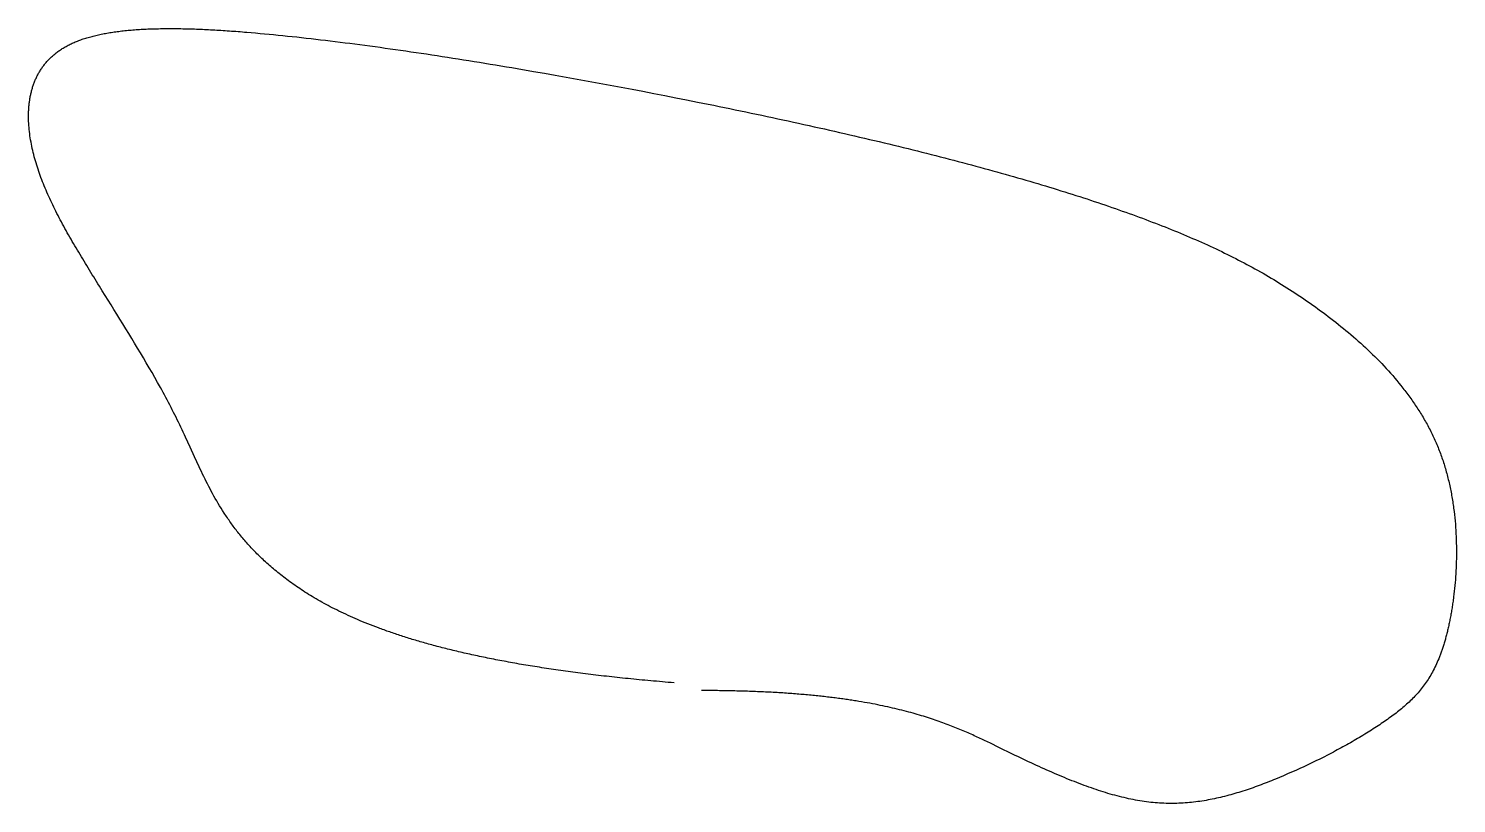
# Model space of a CAD drawing. Header units: millimetres. Extents: x 116 to 648, y 2142 to 2430.
import ezdxf

# ---------------------------------------------------------------- set-up
doc = ezdxf.new("R2010")
doc.units = ezdxf.units.MM
doc.layers.add('208', color=7, linetype='Continuous')

msp = doc.modelspace()

# ---------------------------------------------------------------- linework, layer by layer
at = {"layer": '208', "elevation": 208}
msp.add_lwpolyline([(356.4, 2186.77), (355.29, 2186.86), (354.18, 2186.95), (353.08, 2187.04), (351.98, 2187.14), (350.89, 2187.23), (349.8, 2187.33), (348.72, 2187.42), (347.64, 2187.52), (346.57, 2187.62), (345.51, 2187.72), (344.45, 2187.82), (343.39, 2187.92), (342.34, 2188.02), (341.3, 2188.12), (340.26, 2188.23), (339.23, 2188.33), (338.2, 2188.44), (337.17, 2188.54), (336.16, 2188.65), (335.14, 2188.76), (334.13, 2188.87), (333.13, 2188.98), (332.13, 2189.09), (331.14, 2189.2), (330.15, 2189.31), (329.17, 2189.43), (328.19, 2189.54), (327.22, 2189.66), (326.25, 2189.77), (325.29, 2189.89), (324.33, 2190.01), (323.38, 2190.13), (322.43, 2190.25), (321.49, 2190.37), (320.55, 2190.49), (319.62, 2190.61), (318.69, 2190.73), (317.77, 2190.86), (316.85, 2190.98), (315.94, 2191.11), (315.03, 2191.23), (314.13, 2191.36), (313.23, 2191.49), (312.33, 2191.62), (311.44, 2191.75), (310.56, 2191.88), (309.68, 2192.01), (308.8, 2192.14), (307.93, 2192.27), (307.07, 2192.41), (306.21, 2192.54), (305.35, 2192.68), (304.5, 2192.81), (303.65, 2192.95), (302.81, 2193.09), (301.97, 2193.22), (301.14, 2193.36), (300.31, 2193.5), (299.48, 2193.64), (298.66, 2193.78), (297.85, 2193.93), (297.04, 2194.07), (296.23, 2194.21), (295.43, 2194.36), (294.63, 2194.5), (293.84, 2194.65), (293.05, 2194.79), (292.26, 2194.94), (291.48, 2195.09), (290.71, 2195.24), (289.93, 2195.39), (289.17, 2195.54), (288.4, 2195.69), (287.65, 2195.84), (286.89, 2195.99), (286.14, 2196.14), (285.4, 2196.3), (284.65, 2196.45), (283.92, 2196.61), (283.18, 2196.76), (282.45, 2196.92), (281.73, 2197.08), (281.01, 2197.23), (280.29, 2197.39), (279.58, 2197.55), (278.87, 2197.71), (278.17, 2197.87), (277.47, 2198.03), (276.77, 2198.19), (276.08, 2198.35), (275.39, 2198.52), (274.71, 2198.68), (274.03, 2198.84), (273.35, 2199.01), (272.68, 2199.17), (272.01, 2199.34), (271.35, 2199.51), (270.69, 2199.67), (270.03, 2199.84), (269.38, 2200.01), (268.73, 2200.18), (268.08, 2200.35), (267.44, 2200.52), (266.8, 2200.69), (266.17, 2200.86), (265.54, 2201.03), (264.92, 2201.21), (264.29, 2201.38), (263.67, 2201.55), (263.06, 2201.73), (262.45, 2201.9), (261.84, 2202.08), (261.24, 2202.25), (260.64, 2202.43), (260.04, 2202.61), (259.45, 2202.79), (258.86, 2202.96), (258.27, 2203.14), (257.69, 2203.32), (257.11, 2203.5), (256.54, 2203.68), (255.97, 2203.86), (255.4, 2204.04), (254.83, 2204.23), (254.27, 2204.41), (253.72, 2204.59), (253.16, 2204.77), (252.61, 2204.96), (252.06, 2205.14), (251.52, 2205.33), (250.98, 2205.51), (250.44, 2205.7), (249.91, 2205.89), (249.38, 2206.07), (248.85, 2206.26), (248.33, 2206.45), (247.81, 2206.64), (247.29, 2206.82), (246.78, 2207.01), (246.26, 2207.2), (245.25, 2207.58), (244.25, 2207.97), (243.27, 2208.35), (242.29, 2208.74), (241.33, 2209.13), (240.38, 2209.52), (239.44, 2209.91), (238.52, 2210.3), (237.61, 2210.69), (236.7, 2211.09), (235.81, 2211.49), (234.93, 2211.89), (234.07, 2212.29), (233.21, 2212.69), (232.37, 2213.09), (231.53, 2213.5), (230.71, 2213.9), (229.9, 2214.31), (229.09, 2214.72), (228.3, 2215.13), (227.52, 2215.54), (226.75, 2215.95), (225.99, 2216.37), (225.24, 2216.78), (224.5, 2217.2), (223.77, 2217.61), (223.04, 2218.03), (222.33, 2218.45), (221.63, 2218.87), (220.93, 2219.29), (220.25, 2219.71), (219.57, 2220.14), (218.91, 2220.56), (218.25, 2220.99), (217.6, 2221.41), (216.96, 2221.84), (216.32, 2222.26), (215.7, 2222.69), (215.08, 2223.12), (214.47, 2223.55), (213.87, 2223.98), (213.27, 2224.41), (212.69, 2224.84), (212.11, 2225.27), (211.54, 2225.71), (210.97, 2226.14), (210.41, 2226.57), (209.86, 2227.01), (209.32, 2227.44), (208.78, 2227.87), (208.25, 2228.31), (207.73, 2228.74), (207.21, 2229.18), (206.7, 2229.62), (206.19, 2230.05), (205.69, 2230.49), (205.2, 2230.93), (204.71, 2231.36), (204.23, 2231.8), (203.75, 2232.24), (203.28, 2232.68), (202.82, 2233.12), (202.36, 2233.55), (201.91, 2233.99), (201.46, 2234.43), (201.02, 2234.87), (200.58, 2235.31), (200.15, 2235.75), (199.72, 2236.19), (199.3, 2236.64), (198.89, 2237.08), (198.48, 2237.52), (198.07, 2237.96), (197.67, 2238.4), (197.28, 2238.85), (196.89, 2239.29), (196.5, 2239.73), (196.12, 2240.18), (195.74, 2240.62), (195.37, 2241.06), (195.01, 2241.51), (194.64, 2241.95), (194.28, 2242.4), (193.93, 2242.84), (193.58, 2243.29), (193.24, 2243.73), (192.89, 2244.18), (192.56, 2244.63), (192.22, 2245.07), (191.89, 2245.52), (191.57, 2245.97), (191.25, 2246.41), (190.93, 2246.86), (190.62, 2247.31), (190.31, 2247.76), (190, 2248.21), (189.7, 2248.66), (189.4, 2249.1), (189.1, 2249.55), (188.81, 2250), (188.23, 2250.9), (187.67, 2251.8), (187.11, 2252.71), (186.57, 2253.61), (186.04, 2254.51), (185.52, 2255.42), (185.02, 2256.32), (184.52, 2257.23), (184.02, 2258.13), (183.54, 2259.04), (183.07, 2259.95), (182.6, 2260.86), (182.14, 2261.77), (181.69, 2262.68), (181.24, 2263.59), (180.79, 2264.5), (180.36, 2265.42), (179.92, 2266.33), (179.49, 2267.25), (178.64, 2269.08), (177.8, 2270.91), (176.13, 2274.59), (175.29, 2276.43), (174.44, 2278.27), (174.01, 2279.19), (173.58, 2280.11), (173.15, 2281.04), (172.71, 2281.96), (172.26, 2282.88), (171.81, 2283.81), (171.36, 2284.73), (170.9, 2285.66), (170.43, 2286.58), (169.97, 2287.51), (169.49, 2288.43), (169.02, 2289.36), (168.53, 2290.28), (168.05, 2291.21), (167.56, 2292.13), (167.06, 2293.06), (166.57, 2293.98), (166.07, 2294.91), (165.56, 2295.83), (165.05, 2296.75), (164.03, 2298.6), (162.99, 2300.44), (161.94, 2302.29), (160.89, 2304.12), (159.82, 2305.96), (158.74, 2307.79), (157.66, 2309.62), (156.57, 2311.44), (155.48, 2313.26), (154.39, 2315.07), (153.29, 2316.88), (152.19, 2318.67), (151.08, 2320.47), (149.98, 2322.25), (148.88, 2324.03), (147.78, 2325.8), (146.69, 2327.56), (145.6, 2329.32), (144.51, 2331.06), (143.43, 2332.79), (142.36, 2334.52), (141.83, 2335.37), (141.3, 2336.23), (140.77, 2337.08), (140.24, 2337.93), (139.72, 2338.78), (139.2, 2339.62), (138.68, 2340.46), (138.16, 2341.3), (137.65, 2342.14), (137.14, 2342.97), (136.64, 2343.8), (136.13, 2344.63), (135.63, 2345.46), (135.14, 2346.28), (134.65, 2347.11), (134.16, 2347.93), (133.67, 2348.75), (133.19, 2349.56), (132.72, 2350.38), (132.24, 2351.19), (131.78, 2352), (131.31, 2352.81), (130.85, 2353.61), (130.4, 2354.42), (129.95, 2355.22), (129.51, 2356.03), (129.07, 2356.83), (128.63, 2357.62), (128.2, 2358.42), (127.78, 2359.22), (127.36, 2360.01), (126.95, 2360.81), (126.54, 2361.6), (126.14, 2362.39), (125.74, 2363.18), (125.36, 2363.97), (124.97, 2364.76), (124.6, 2365.54), (124.22, 2366.33), (123.86, 2367.11), (123.5, 2367.9), (123.15, 2368.68), (122.81, 2369.46), (122.47, 2370.25), (122.14, 2371.03), (121.82, 2371.81), (121.5, 2372.59), (121.19, 2373.37), (120.89, 2374.15), (120.6, 2374.93), (120.32, 2375.71), (120.04, 2376.48), (119.77, 2377.26), (119.51, 2378.04), (119.25, 2378.82), (119.01, 2379.6), (118.77, 2380.38), (118.54, 2381.15), (118.32, 2381.93), (118.11, 2382.71), (117.91, 2383.49), (117.72, 2384.27), (117.53, 2385.05), (117.36, 2385.83), (117.19, 2386.61), (117.04, 2387.39), (116.89, 2388.17), (116.75, 2388.95), (116.63, 2389.73), (116.51, 2390.5), (116.41, 2391.28), (116.31, 2392.05), (116.23, 2392.83), (116.16, 2393.6), (116.1, 2394.37), (116.05, 2395.13), (116.01, 2395.9), (115.99, 2396.66), (115.98, 2397.42), (115.97, 2397.79), (115.98, 2398.17), (115.98, 2398.55), (115.99, 2398.92), (116, 2399.3), (116.01, 2399.67), (116.03, 2400.04), (116.05, 2400.41), (116.08, 2400.78), (116.1, 2401.15), (116.13, 2401.52), (116.17, 2401.89), (116.21, 2402.25), (116.25, 2402.62), (116.29, 2402.98), (116.34, 2403.34), (116.39, 2403.7), (116.45, 2404.06), (116.51, 2404.42), (116.57, 2404.78), (116.63, 2405.13), (116.7, 2405.48), (116.78, 2405.84), (116.86, 2406.19), (116.94, 2406.54), (117.02, 2406.88), (117.11, 2407.23), (117.2, 2407.57), (117.3, 2407.92), (117.4, 2408.26), (117.5, 2408.6), (117.61, 2408.93), (117.72, 2409.27), (117.84, 2409.6), (117.95, 2409.94), (118.08, 2410.27), (118.21, 2410.6), (118.34, 2410.92), (118.47, 2411.25), (118.61, 2411.57), (118.76, 2411.89), (118.91, 2412.21), (119.06, 2412.53), (119.21, 2412.84), (119.38, 2413.15), (119.54, 2413.46), (119.71, 2413.77), (119.88, 2414.08), (120.06, 2414.38), (120.24, 2414.68), (120.43, 2414.98), (120.62, 2415.28), (120.82, 2415.58), (121.02, 2415.87), (121.22, 2416.16), (121.43, 2416.45), (121.65, 2416.73), (121.86, 2417.01), (122.09, 2417.29), (122.31, 2417.57), (122.55, 2417.85), (122.78, 2418.12), (123.03, 2418.39), (123.27, 2418.66), (123.52, 2418.92), (123.78, 2419.18), (124.04, 2419.44), (124.3, 2419.7), (124.57, 2419.95), (124.85, 2420.2), (125.13, 2420.45), (125.42, 2420.69), (125.71, 2420.94), (126, 2421.17), (126.3, 2421.41), (126.61, 2421.64), (126.92, 2421.87), (127.23, 2422.1), (127.55, 2422.32), (127.88, 2422.55), (128.21, 2422.76), (128.54, 2422.98), (128.88, 2423.19), (129.23, 2423.4), (129.58, 2423.6), (129.94, 2423.8), (130.3, 2424), (130.67, 2424.2), (131.04, 2424.39), (131.42, 2424.58), (131.8, 2424.76), (132.19, 2424.94), (132.59, 2425.12), (132.99, 2425.29), (133.39, 2425.47), (133.8, 2425.63), (134.22, 2425.8), (134.64, 2425.96), (135.06, 2426.12), (135.49, 2426.27), (135.93, 2426.43), (136.37, 2426.58), (136.82, 2426.72), (137.27, 2426.86), (137.72, 2427), (138.18, 2427.14), (138.65, 2427.27), (139.12, 2427.4), (139.6, 2427.53), (140.08, 2427.66), (140.56, 2427.78), (141.05, 2427.9), (141.55, 2428.01), (142.05, 2428.12), (142.55, 2428.23), (143.06, 2428.34), (143.58, 2428.44), (144.1, 2428.55), (144.62, 2428.64), (145.15, 2428.74), (145.68, 2428.83), (146.22, 2428.92), (146.76, 2429.01), (147.31, 2429.09), (147.86, 2429.17), (148.42, 2429.25), (148.98, 2429.33), (149.54, 2429.4), (150.11, 2429.47), (150.69, 2429.54), (151.26, 2429.61), (151.85, 2429.67), (152.43, 2429.73), (153.03, 2429.79), (153.62, 2429.84), (154.22, 2429.89), (154.83, 2429.94), (155.43, 2429.99), (156.05, 2430.04), (156.66, 2430.08), (157.29, 2430.12), (157.91, 2430.16), (158.54, 2430.19), (159.17, 2430.23), (159.81, 2430.26), (160.45, 2430.28), (161.1, 2430.31), (161.75, 2430.33), (162.4, 2430.35), (163.06, 2430.37), (163.72, 2430.39), (164.39, 2430.4), (165.06, 2430.42), (165.73, 2430.43), (166.41, 2430.43), (167.09, 2430.44), (167.78, 2430.44), (168.46, 2430.44), (169.16, 2430.44), (169.85, 2430.44), (170.55, 2430.44), (171.26, 2430.43), (171.96, 2430.42), (172.68, 2430.41), (173.39, 2430.4), (174.11, 2430.38), (174.83, 2430.36), (175.56, 2430.34), (176.28, 2430.32), (177.02, 2430.3), (177.75, 2430.28), (178.49, 2430.25), (179.24, 2430.22), (179.98, 2430.19), (180.73, 2430.16), (181.48, 2430.12), (182.24, 2430.09), (183, 2430.05), (183.76, 2430.01), (184.53, 2429.97), (185.3, 2429.93), (186.07, 2429.88), (186.85, 2429.84), (187.63, 2429.79), (188.41, 2429.74), (189.2, 2429.69), (189.99, 2429.63), (190.78, 2429.58), (191.57, 2429.52), (192.37, 2429.47), (193.17, 2429.41), (193.97, 2429.35), (194.78, 2429.29), (195.59, 2429.22), (196.4, 2429.16), (197.22, 2429.09), (198.86, 2428.95), (200.51, 2428.81), (202.17, 2428.66), (203.85, 2428.51), (205.53, 2428.35), (207.23, 2428.19), (208.93, 2428.02), (210.65, 2427.85), (212.37, 2427.67), (214.11, 2427.49), (215.86, 2427.3), (217.61, 2427.11), (219.38, 2426.91), (221.15, 2426.71), (222.93, 2426.5), (224.73, 2426.29), (226.53, 2426.08), (228.34, 2425.86), (230.15, 2425.64), (231.98, 2425.41), (233.82, 2425.18), (235.66, 2424.95), (237.51, 2424.71), (239.37, 2424.47), (241.23, 2424.22), (243.11, 2423.97), (244.99, 2423.71), (246.88, 2423.46), (248.77, 2423.19), (250.67, 2422.93), (252.58, 2422.66), (254.5, 2422.39), (256.42, 2422.11), (258.34, 2421.83), (260.28, 2421.54), (262.22, 2421.26), (264.16, 2420.97), (266.11, 2420.67), (268.07, 2420.37), (270.03, 2420.07), (271.99, 2419.77), (273.96, 2419.46), (275.94, 2419.15), (277.92, 2418.84), (279.9, 2418.52), (281.89, 2418.2), (283.88, 2417.88), (285.88, 2417.55), (287.88, 2417.23), (289.88, 2416.9), (291.89, 2416.56), (293.9, 2416.23), (295.91, 2415.89), (297.93, 2415.55), (299.95, 2415.2), (301.97, 2414.85), (303.99, 2414.5), (308.05, 2413.8), (312.11, 2413.08), (316.18, 2412.36), (320.26, 2411.63), (324.34, 2410.89), (328.42, 2410.14), (332.51, 2409.38), (336.59, 2408.62), (340.68, 2407.84), (344.76, 2407.07), (348.83, 2406.28), (352.91, 2405.49), (356.97, 2404.69), (361.02, 2403.89), (365.07, 2403.08), (367.09, 2402.68), (369.1, 2402.27), (371.12, 2401.86), (373.12, 2401.45), (375.13, 2401.04), (377.13, 2400.63), (379.13, 2400.21), (381.12, 2399.8), (383.11, 2399.38), (385.1, 2398.97), (387.08, 2398.55), (389.05, 2398.13), (391.02, 2397.71), (392.99, 2397.29), (394.95, 2396.87), (396.9, 2396.45), (398.85, 2396.02), (400.8, 2395.6), (402.73, 2395.18), (404.66, 2394.75), (406.59, 2394.33), (408.5, 2393.9), (410.42, 2393.47), (412.32, 2393.04), (414.22, 2392.62), (416.11, 2392.19), (417.99, 2391.76), (419.86, 2391.33), (421.73, 2390.9), (423.59, 2390.47), (425.44, 2390.04), (427.28, 2389.61), (429.11, 2389.18), (430.94, 2388.75), (432.75, 2388.32), (434.56, 2387.88), (436.36, 2387.45), (438.14, 2387.02), (439.92, 2386.59), (441.69, 2386.16), (443.45, 2385.72), (445.2, 2385.29), (446.94, 2384.86), (448.66, 2384.43), (450.38, 2384), (452.09, 2383.56), (453.79, 2383.13), (455.48, 2382.7), (457.16, 2382.27), (458.83, 2381.84), (460.49, 2381.4), (462.14, 2380.97), (463.79, 2380.54), (465.42, 2380.1), (467.04, 2379.67), (468.65, 2379.24), (470.26, 2378.8), (471.85, 2378.37), (473.44, 2377.94), (475.01, 2377.5), (476.58, 2377.07), (478.13, 2376.63), (479.68, 2376.2), (481.22, 2375.76), (482.75, 2375.33), (484.27, 2374.89), (485.78, 2374.45), (487.28, 2374.02), (488.78, 2373.58), (490.26, 2373.14), (491.74, 2372.7), (493.2, 2372.26), (494.66, 2371.83), (496.11, 2371.39), (497.55, 2370.95), (498.98, 2370.51), (500.4, 2370.06), (501.81, 2369.62), (503.22, 2369.18), (504.61, 2368.74), (506, 2368.3), (507.38, 2367.85), (508.75, 2367.41), (510.11, 2366.97), (511.46, 2366.52), (512.81, 2366.07), (514.14, 2365.63), (515.47, 2365.18), (516.79, 2364.73), (518.1, 2364.29), (519.4, 2363.84), (520.7, 2363.39), (521.98, 2362.94), (523.26, 2362.49), (524.53, 2362.04), (525.79, 2361.58), (527.05, 2361.13), (528.29, 2360.68), (529.53, 2360.22), (530.76, 2359.77), (531.98, 2359.31), (533.19, 2358.85), (534.4, 2358.39), (535.6, 2357.94), (536.79, 2357.48), (537.97, 2357.01), (539.15, 2356.55), (540.32, 2356.09), (541.48, 2355.62), (542.63, 2355.15), (543.78, 2354.68), (544.92, 2354.21), (546.06, 2353.74), (547.19, 2353.26), (548.31, 2352.79), (549.42, 2352.31), (550.53, 2351.82), (551.64, 2351.34), (552.74, 2350.85), (553.83, 2350.36), (554.92, 2349.87), (556, 2349.37), (557.07, 2348.87), (558.14, 2348.37), (559.21, 2347.87), (560.27, 2347.36), (561.32, 2346.85), (562.38, 2346.33), (563.42, 2345.82), (564.46, 2345.29), (565.5, 2344.77), (566.53, 2344.24), (567.56, 2343.7), (568.59, 2343.17), (569.61, 2342.62), (570.62, 2342.08), (571.64, 2341.53), (572.65, 2340.97), (573.65, 2340.41), (574.66, 2339.85), (575.66, 2339.28), (576.65, 2338.71), (577.65, 2338.13), (578.64, 2337.54), (579.62, 2336.96), (580.61, 2336.36), (581.59, 2335.76), (582.57, 2335.16), (583.55, 2334.55), (584.53, 2333.93), (585.5, 2333.31), (586.47, 2332.68), (587.44, 2332.05), (588.41, 2331.41), (589.38, 2330.76), (590.35, 2330.11), (591.31, 2329.45), (592.27, 2328.79), (593.23, 2328.11), (594.2, 2327.44), (595.16, 2326.75), (596.12, 2326.06), (597.07, 2325.36), (598.03, 2324.66), (598.98, 2323.94), (599.94, 2323.23), (600.89, 2322.5), (601.84, 2321.77), (602.78, 2321.03), (603.72, 2320.28), (604.66, 2319.53), (605.6, 2318.77), (606.53, 2318), (607.45, 2317.23), (608.38, 2316.45), (609.29, 2315.66), (610.21, 2314.86), (611.12, 2314.06), (612.02, 2313.25), (612.91, 2312.44), (613.8, 2311.61), (614.69, 2310.78), (615.57, 2309.95), (616.44, 2309.1), (617.3, 2308.25), (618.16, 2307.39), (619.01, 2306.53), (619.85, 2305.66), (620.68, 2304.78), (621.51, 2303.89), (622.32, 2303), (623.13, 2302.09), (623.93, 2301.19), (624.72, 2300.27), (625.49, 2299.35), (626.26, 2298.42), (627.02, 2297.48), (627.77, 2296.54), (628.14, 2296.06), (628.51, 2295.59), (628.87, 2295.11), (629.23, 2294.63), (629.59, 2294.14), (629.95, 2293.66), (630.3, 2293.17), (630.65, 2292.69), (631, 2292.2), (631.34, 2291.71), (631.68, 2291.21), (632.02, 2290.72), (632.36, 2290.22), (632.69, 2289.72), (633.02, 2289.22), (633.35, 2288.72), (633.67, 2288.21), (633.99, 2287.71), (634.3, 2287.2), (634.62, 2286.69), (634.92, 2286.18), (635.23, 2285.67), (635.53, 2285.15), (635.83, 2284.63), (636.13, 2284.11), (636.42, 2283.59), (636.71, 2283.07), (636.99, 2282.55), (637.27, 2282.02), (637.55, 2281.49), (637.83, 2280.96), (638.1, 2280.43), (638.36, 2279.89), (638.63, 2279.36), (638.88, 2278.82), (639.14, 2278.28), (639.39, 2277.74), (639.64, 2277.2), (639.88, 2276.65), (640.12, 2276.1), (640.36, 2275.55), (640.59, 2275), (640.81, 2274.45), (641.04, 2273.9), (641.26, 2273.34), (641.47, 2272.78), (641.68, 2272.22), (641.89, 2271.66), (642.09, 2271.1), (642.29, 2270.53), (642.48, 2269.96), (642.67, 2269.39), (642.86, 2268.82), (643.04, 2268.25), (643.22, 2267.68), (643.39, 2267.1), (643.56, 2266.53), (643.73, 2265.95), (643.89, 2265.37), (644.05, 2264.79), (644.21, 2264.21), (644.36, 2263.63), (644.5, 2263.04), (644.65, 2262.46), (644.79, 2261.87), (644.92, 2261.29), (645.06, 2260.7), (645.19, 2260.11), (645.31, 2259.53), (645.43, 2258.94), (645.55, 2258.35), (645.67, 2257.75), (645.78, 2257.16), (645.89, 2256.57), (645.99, 2255.98), (646.09, 2255.39), (646.19, 2254.79), (646.28, 2254.2), (646.37, 2253.61), (646.46, 2253.01), (646.55, 2252.42), (646.63, 2251.82), (646.78, 2250.63), (646.92, 2249.45), (647.05, 2248.26), (647.16, 2247.07), (647.26, 2245.88), (647.35, 2244.7), (647.43, 2243.51), (647.5, 2242.33), (647.55, 2241.16), (647.6, 2239.98), (647.63, 2238.81), (647.66, 2237.64), (647.67, 2236.48), (647.67, 2235.32), (647.66, 2234.17), (647.65, 2233.02), (647.62, 2231.88), (647.58, 2230.74), (647.54, 2229.61), (647.48, 2228.49), (647.42, 2227.37), (647.34, 2226.27), (647.26, 2225.17), (647.17, 2224.08), (647.08, 2223), (646.97, 2221.93), (646.86, 2220.86), (646.74, 2219.81), (646.61, 2218.77), (646.55, 2218.25), (646.48, 2217.74), (646.41, 2217.23), (646.34, 2216.72), (646.26, 2216.22), (646.19, 2215.71), (646.11, 2215.21), (646.03, 2214.72), (645.95, 2214.23), (645.87, 2213.74), (645.79, 2213.25), (645.71, 2212.77), (645.62, 2212.29), (645.53, 2211.81), (645.45, 2211.34), (645.36, 2210.87), (645.27, 2210.4), (645.17, 2209.94), (645.08, 2209.48), (644.99, 2209.02), (644.89, 2208.57), (644.79, 2208.12), (644.69, 2207.68), (644.59, 2207.24), (644.49, 2206.8), (644.39, 2206.37), (644.29, 2205.94), (644.18, 2205.52), (644.08, 2205.1), (643.97, 2204.68), (643.87, 2204.27), (643.76, 2203.86), (643.65, 2203.45), (643.54, 2203.05), (643.42, 2202.65), (643.31, 2202.26), (643.2, 2201.87), (643.08, 2201.48), (642.96, 2201.1), (642.85, 2200.72), (642.73, 2200.34), (642.61, 2199.97), (642.49, 2199.6), (642.36, 2199.23), (642.24, 2198.87), (642.12, 2198.51), (641.99, 2198.15), (641.86, 2197.8), (641.73, 2197.45), (641.6, 2197.1), (641.47, 2196.76), (641.34, 2196.42), (641.21, 2196.08), (641.07, 2195.75), (640.8, 2195.09), (640.52, 2194.44), (640.24, 2193.81), (639.95, 2193.18), (639.65, 2192.57), (639.35, 2191.97), (639.05, 2191.37), (638.74, 2190.79), (638.42, 2190.22), (638.1, 2189.66), (637.78, 2189.1), (637.44, 2188.56), (637.11, 2188.03), (636.76, 2187.5), (636.42, 2186.98), (636.06, 2186.47), (635.7, 2185.97), (635.33, 2185.47), (634.96, 2184.98), (634.58, 2184.5), (634.2, 2184.03), (633.81, 2183.56), (633.41, 2183.1), (633.01, 2182.64), (632.6, 2182.19), (632.19, 2181.75), (631.77, 2181.31), (631.34, 2180.87), (630.91, 2180.44), (630.47, 2180.02), (630.02, 2179.59), (629.57, 2179.17), (629.11, 2178.76), (628.64, 2178.35), (628.17, 2177.94), (627.69, 2177.53), (627.21, 2177.13), (626.71, 2176.72), (626.22, 2176.32), (625.71, 2175.92), (625.2, 2175.53), (624.68, 2175.13), (624.15, 2174.73), (623.62, 2174.34), (623.07, 2173.94), (622.53, 2173.55), (621.97, 2173.15), (621.41, 2172.75), (620.84, 2172.36), (620.26, 2171.96), (619.68, 2171.56), (619.09, 2171.17), (618.49, 2170.77), (617.89, 2170.37), (617.28, 2169.97), (616.67, 2169.58), (616.05, 2169.18), (615.42, 2168.78), (614.79, 2168.39), (614.16, 2167.99), (613.51, 2167.6), (612.86, 2167.2), (612.21, 2166.81), (611.55, 2166.41), (610.89, 2166.02), (610.22, 2165.63), (609.55, 2165.24), (608.87, 2164.85), (608.19, 2164.46), (607.5, 2164.07), (606.81, 2163.68), (606.12, 2163.29), (605.42, 2162.91), (604.72, 2162.52), (604.02, 2162.14), (603.31, 2161.76), (602.59, 2161.38), (601.88, 2161), (601.16, 2160.62), (600.44, 2160.24), (599.71, 2159.87), (598.26, 2159.13), (596.79, 2158.39), (595.31, 2157.66), (593.83, 2156.94), (592.33, 2156.23), (590.84, 2155.53), (589.33, 2154.83), (587.83, 2154.15), (586.31, 2153.48), (584.8, 2152.82), (583.29, 2152.17), (581.78, 2151.53), (580.26, 2150.9), (579.51, 2150.6), (578.75, 2150.29), (578, 2149.99), (577.24, 2149.69), (576.49, 2149.4), (575.73, 2149.11), (574.98, 2148.82), (574.22, 2148.54), (573.47, 2148.26), (572.71, 2147.99), (571.96, 2147.72), (571.2, 2147.46), (570.45, 2147.2), (569.69, 2146.94), (568.94, 2146.69), (568.18, 2146.44), (567.43, 2146.2), (566.67, 2145.97), (565.91, 2145.74), (565.15, 2145.51), (564.4, 2145.29), (563.64, 2145.08), (562.88, 2144.87), (562.12, 2144.67), (561.36, 2144.48), (560.59, 2144.29), (559.83, 2144.1), (559.07, 2143.93), (558.3, 2143.75), (557.54, 2143.59), (556.77, 2143.43), (556, 2143.28), (555.24, 2143.14), (554.47, 2143), (553.7, 2142.87), (552.92, 2142.75), (552.15, 2142.63), (551.38, 2142.52), (550.6, 2142.42), (549.82, 2142.33), (549.04, 2142.24), (548.26, 2142.17), (547.48, 2142.1), (546.7, 2142.04), (545.91, 2141.98), (545.12, 2141.94), (544.33, 2141.9), (543.54, 2141.88), (542.75, 2141.86), (541.95, 2141.85), (541.16, 2141.84), (540.36, 2141.85), (539.56, 2141.87), (538.76, 2141.9), (537.95, 2141.93), (537.14, 2141.98), (536.34, 2142.03), (535.52, 2142.09), (534.71, 2142.17), (533.89, 2142.25), (533.07, 2142.34), (532.25, 2142.45), (531.43, 2142.56), (530.6, 2142.68), (529.78, 2142.82), (528.94, 2142.96), (528.11, 2143.11), (527.27, 2143.27), (526.44, 2143.44), (525.59, 2143.62), (524.75, 2143.8), (523.9, 2144), (523.05, 2144.2), (522.2, 2144.42), (521.34, 2144.64), (520.48, 2144.87), (519.62, 2145.11), (518.76, 2145.35), (517.89, 2145.61), (517.02, 2145.87), (516.15, 2146.14), (515.27, 2146.42), (514.39, 2146.7), (513.51, 2147), (512.62, 2147.3), (511.73, 2147.61), (510.84, 2147.92), (509.94, 2148.24), (509.04, 2148.57), (508.14, 2148.91), (507.23, 2149.25), (506.32, 2149.6), (505.41, 2149.96), (504.49, 2150.32), (503.57, 2150.69), (502.65, 2151.07), (501.72, 2151.45), (500.79, 2151.84), (499.86, 2152.23), (498.92, 2152.63), (497.98, 2153.04), (497.03, 2153.45), (496.08, 2153.87), (495.13, 2154.29), (494.17, 2154.72), (493.21, 2155.15), (492.24, 2155.59), (491.27, 2156.03), (490.3, 2156.48), (489.32, 2156.94), (488.34, 2157.39), (487.36, 2157.86), (486.37, 2158.32), (485.38, 2158.8), (484.38, 2159.27), (483.38, 2159.75), (482.37, 2160.24), (481.36, 2160.73), (480.34, 2161.22), (479.32, 2161.72), (478.3, 2162.22), (477.27, 2162.72), (476.23, 2163.23), (475.19, 2163.74), (474.13, 2164.25), (473.07, 2164.76), (471.99, 2165.28), (471.45, 2165.53), (470.9, 2165.79), (470.35, 2166.05), (469.8, 2166.31), (469.24, 2166.56), (468.68, 2166.82), (468.11, 2167.08), (467.54, 2167.34), (466.97, 2167.6), (466.39, 2167.85), (465.8, 2168.11), (465.21, 2168.37), (464.62, 2168.62), (464.02, 2168.88), (463.42, 2169.13), (462.8, 2169.39), (462.19, 2169.64), (461.57, 2169.9), (460.94, 2170.15), (460.31, 2170.4), (459.67, 2170.65), (459.02, 2170.9), (458.37, 2171.15), (457.71, 2171.4), (457.04, 2171.65), (456.37, 2171.9), (455.69, 2172.14), (455, 2172.39), (454.3, 2172.63), (453.6, 2172.87), (452.89, 2173.11), (452.17, 2173.35), (451.44, 2173.59), (450.71, 2173.83), (449.96, 2174.06), (449.21, 2174.3), (448.45, 2174.53), (447.68, 2174.76), (446.9, 2174.99), (446.12, 2175.22), (445.32, 2175.44), (444.51, 2175.66), (443.7, 2175.89), (442.87, 2176.11), (442.04, 2176.32), (441.19, 2176.54), (440.34, 2176.75), (439.47, 2176.96), (438.6, 2177.17), (437.71, 2177.38), (436.81, 2177.59), (435.9, 2177.79), (434.98, 2177.99), (434.05, 2178.19), (433.11, 2178.38), (432.16, 2178.57), (431.19, 2178.76), (430.22, 2178.95), (429.23, 2179.14), (428.23, 2179.32), (427.21, 2179.5), (426.19, 2179.67), (425.15, 2179.85), (424.63, 2179.93), (424.1, 2180.02), (423.57, 2180.1), (423.04, 2180.19), (422.5, 2180.27), (421.96, 2180.35), (421.42, 2180.43), (420.87, 2180.51), (420.32, 2180.59), (419.77, 2180.67), (419.21, 2180.75), (418.65, 2180.83), (418.09, 2180.9), (417.52, 2180.98), (416.95, 2181.05), (416.38, 2181.13), (415.8, 2181.2), (415.22, 2181.27), (414.63, 2181.34), (414.05, 2181.41), (413.46, 2181.48), (412.86, 2181.55), (412.26, 2181.62), (411.66, 2181.69), (411.06, 2181.75), (410.45, 2181.82), (409.83, 2181.88), (409.22, 2181.95), (408.6, 2182.01), (407.97, 2182.07), (407.35, 2182.13), (406.71, 2182.19), (406.08, 2182.25), (405.44, 2182.31), (404.8, 2182.37), (404.15, 2182.42), (403.5, 2182.48), (402.85, 2182.53), (402.19, 2182.59), (401.53, 2182.64), (400.86, 2182.69), (400.19, 2182.74), (399.52, 2182.79), (398.84, 2182.84), (398.16, 2182.88), (397.47, 2182.93), (396.78, 2182.98), (396.09, 2183.02), (395.39, 2183.06), (394.68, 2183.11), (393.98, 2183.15), (393.27, 2183.19), (392.55, 2183.23), (391.83, 2183.26), (391.11, 2183.3), (390.38, 2183.34), (389.65, 2183.37), (388.92, 2183.41), (388.18, 2183.44), (387.43, 2183.47), (386.69, 2183.5), (385.93, 2183.53), (385.18, 2183.56), (384.41, 2183.58), (383.65, 2183.61), (382.88, 2183.63), (382.1, 2183.66), (381.32, 2183.68), (380.54, 2183.7), (379.75, 2183.72), (378.96, 2183.74), (378.16, 2183.76), (377.36, 2183.78), (376.56, 2183.79), (375.75, 2183.8), (374.93, 2183.82), (374.11, 2183.83), (373.29, 2183.84), (372.46, 2183.85), (371.62, 2183.86), (370.79, 2183.86), (369.94, 2183.87), (369.1, 2183.87), (368.24, 2183.88), (367.39, 2183.88), (366.52, 2183.88)], dxfattribs=at)

doc.saveas('drawing.dxf')
